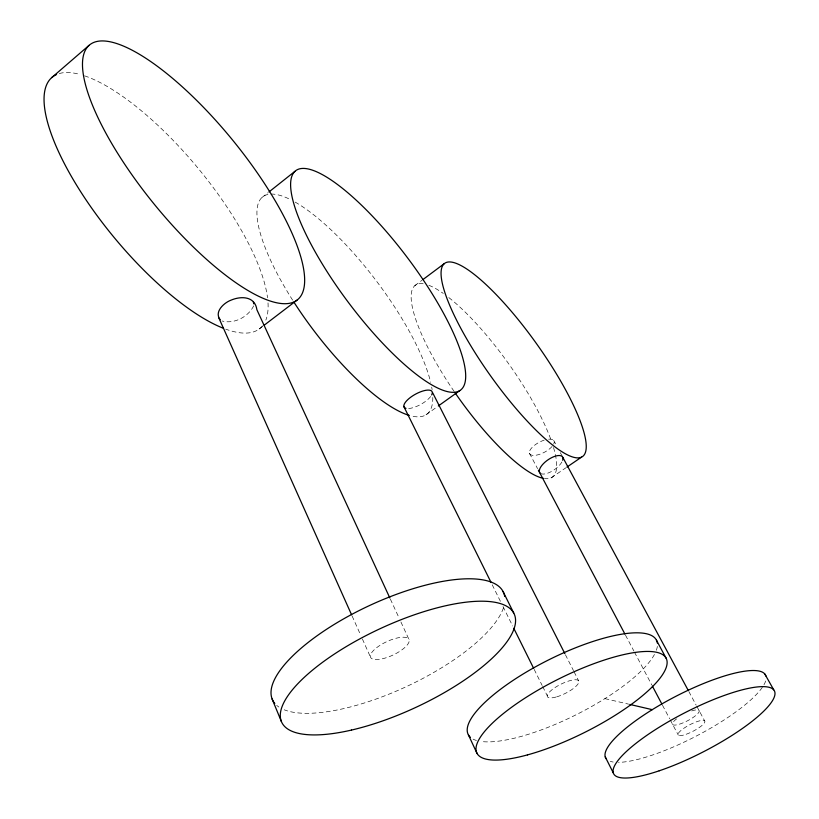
<?xml version="1.0" encoding="UTF-8"?>
<svg xmlns="http://www.w3.org/2000/svg" width="819" height="819" viewBox="0 0 819 819"><rect width="100%" height="100%" fill="white"/><g stroke="black" fill="none" stroke-linecap="round" stroke-linejoin="round"><path stroke-width="0.61" stroke-dasharray="4.09 3.07" d="M253.644 305.866C248.433 316.83 234.019 324.365 222.113 320.987M261.978 197.502L267.967 192.741M259.213 329.013L263.175 325.982M414.813 285.647L421.898 280.354M426.064 414.752L437.305 406.705M551.187 477.835L565.816 467.844M604.893 698.617L628.572 704.135M553.685 440.397L555.538 443.796M560.319 452.692L562.121 456.029M688.84 691.543L696.109 705.057M696.713 706.183L704.637 720.853M529.443 453.255L537.571 468.652M625.501 635.165L633.855 650.982M634.449 652.119L651.75 684.879M662.489 705.22L669.655 718.785M670.249 719.911L678.316 735.175M565.427 654.729L573.505 670.669M574.078 671.815L578.695 680.927M492.229 584.807L500.737 601.965M503.009 606.541L512.653 625.982M534.203 669.44L542.137 685.452M542.71 686.588L547.246 695.74M390.376 599.129L399.334 618.54M400.921 621.99L409.101 639.741A21.181 7.391 -25 0 1 382.135 658.845A21.181 7.391 -25 0 1 378.112 646.611A21.181 7.391 -25 0 1 409.101 639.741M352.098 615.97L360.841 635.503M362.387 638.974L370.516 657.207M691.686 710.943A14.988 3.716 -27.4 0 1 696.989 714.455A14.988 3.716 -27.4 0 1 676.883 724.835A14.988 3.716 -27.4 0 1 677.19 718.427M765.642 681.009A90.018 22.338 -27.4 0 1 704.524 731.654A90.018 22.338 -27.4 0 1 618.519 762.346M613.155 762.028A90.018 22.338 -27.4 0 1 610.309 761.353M548.648 439.179A13.78 5.631 -27.9 0 1 553.705 444.082M552.047 446.498A13.78 5.631 -27.9 0 1 536.189 455.2A13.78 5.631 -27.9 0 1 530.006 450.235A13.78 5.631 -27.9 0 1 544.164 440.161M553.521 447.532A117.905 30.272 54.5 0 1 544.481 478.542M454.074 391.349A117.905 30.272 54.5 0 1 423.618 283.835M428.859 285.309A117.905 30.272 54.5 0 1 443.263 293.417M448.822 297.573A117.905 30.272 54.5 0 1 551.586 441.574M561.895 461.988A13.831 5.876 -35 0 1 551.648 471.406A13.831 5.876 -35 0 1 540.847 473.607M657.329 646.426A105.272 30.682 -26.6 0 1 656.377 650.255M654.453 654.473A105.272 30.682 -26.6 0 1 575.685 714.977A105.272 30.682 -26.6 0 1 480.425 741.369M476.474 740.489A105.272 30.682 -26.6 0 1 473.075 739.147M432.79 397.461A136.179 39.906 53 0 1 410.473 415.755M292.618 300.123A136.179 39.906 53 0 1 290.991 199.846M295.147 202.098A136.179 39.906 53 0 1 430.661 382.309M431.695 387.182A136.179 39.906 53 0 1 432.104 389.609M430.64 396.529A15.97 5.753 -29 0 1 408.077 408.538M503.45 607.893A127.385 44.533 -25 0 1 406.572 686.527A127.385 44.533 -25 0 1 284.203 709.776M278.9 707.043A127.385 44.533 -25 0 1 276.689 705.354M262.489 325.87A163.001 54.412 50.4 0 1 225.727 329.156M59.285 73.536A163.001 54.412 50.4 0 1 80.477 74.56M84.592 75.839A163.001 54.412 50.4 0 1 198.556 168.816A163.001 54.412 50.4 0 1 267.537 297.788M268.018 302.907A163.001 54.412 50.4 0 1 265.837 320.086M686.168 734.264A15.039 3.634 -27.4 0 0 704.811 721.099A15.039 3.634 -27.4 0 0 683.374 728.623A15.039 3.634 -27.4 0 0 686.168 734.264M556.777 696.826A17.516 5.098 -26.6 0 0 578.787 681.121A17.516 5.098 -26.6 0 0 553.624 688.533A17.516 5.098 -26.6 0 0 556.777 696.826"/><path stroke-width="1.23" d="M51.71 77.621L89.087 45.332M268.97 191.953L294.932 171.345M264.168 325.225L297.031 300.123A164.455 50.635 50.8 0 0 177.191 82.279A164.455 50.635 50.8 0 0 106.593 134.459A164.455 50.635 50.8 0 0 297.031 300.123M422.911 279.596L444.195 263.698M438.329 405.968L459.776 390.612A137.213 37.039 53.1 0 0 364.496 208.098A137.213 37.039 53.1 0 0 310.084 242.444A137.213 37.039 53.1 0 0 459.776 390.612M566.861 467.137L581.5 457.145A118.683 28.041 54.5 0 0 502.221 301.013A118.683 28.041 54.5 0 0 457.268 321.529A118.683 28.041 54.5 0 0 581.5 457.145M629.811 704.432L652.241 709.663M389.854 597.993L256.89 309.746C254.985 296.048 240.991 295.894 231.019 300.163C223.904 302.795 213.923 311.947 220.198 319.707M764.854 674.078L773.72 689.803M562.776 457.289L688.236 690.417M656.418 640.141L666.164 658.302M538.39 470.198L624.907 634.039M652.344 686.015L661.895 704.094M432.698 392.833L564.844 653.593M605.231 756.858L613.298 772.89M503.05 591.543L513.759 613.073M403.767 406.398L491.103 582.524M513.779 628.265L533.63 668.294M468.417 734.899L477.119 753.572M218.868 317.997L351.597 614.834M272.103 698.986L281.367 721.478M253.337 302.037L253.839 303.859M606.255 758.803A90.018 22.338 -27.4 0 1 674.999 696.764A90.018 22.338 -27.4 0 1 765.878 675.972M543.509 478.378A117.905 30.272 54.5 0 1 454.791 392.393M539.885 472.839A13.831 5.876 -35 0 1 550.624 458.2A13.831 5.876 -35 0 1 562.663 460.268M470.352 737.284A105.272 30.682 -26.6 0 1 547.747 660.339A105.272 30.682 -26.6 0 1 657.34 643.038M409.336 415.438A136.179 39.906 53 0 1 293.99 302.262M406.009 408.333A15.97 5.753 -29 0 1 416.277 393.755A15.97 5.753 -29 0 1 431.674 394.942M274.795 703.439A127.385 44.533 -25 0 1 369.103 605.732A127.385 44.533 -25 0 1 504.709 596.406M223.495 328.317A163.001 54.412 50.4 0 1 83.835 196.591A163.001 54.412 50.4 0 1 56.511 74.549M659.203 770.802A90.448 21.601 -27.3 0 0 774.713 691.635A90.448 21.601 -27.3 0 0 648.126 734.459A90.448 21.601 -27.3 0 0 659.203 770.802M527.436 754.903A105.856 29.709 -26.6 0 0 667.035 661.117A105.856 29.709 -26.6 0 0 520.167 701.269A105.856 29.709 -26.6 0 0 527.436 754.903M351.505 730.067A128.235 43.212 -25 0 0 514.741 615.345A128.235 43.212 -25 0 0 327.518 658.732A128.235 43.212 -25 0 0 351.505 730.067"/></g></svg>
